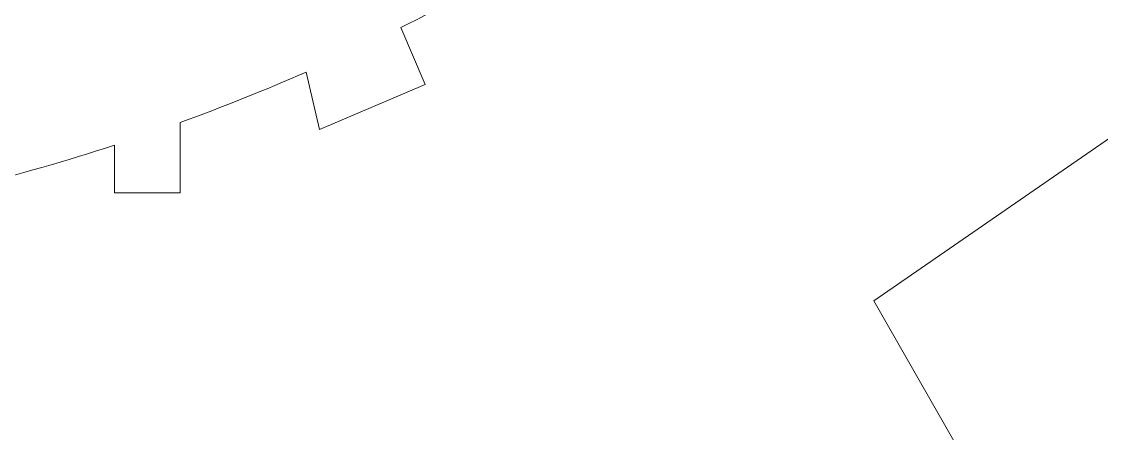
# Model space of a CAD drawing. Header units: inches. Extents: x 36 to 71.8, y 17.4 to 61.8.
# Drawn here: x 55.934 to 59.267, y 34.696 to 35.967 of the extents above; entities that cross this region are included whole.
import ezdxf

# ---------------------------------------------------------------- set-up
doc = ezdxf.new("R2010")
doc.units = ezdxf.units.IN
doc.header["$MEASUREMENT"] = 0
doc.layers.add('00_SOURCE_FROZEN', color=7, linetype='Continuous', lineweight=18)

msp = doc.modelspace()

# ---------------------------------------------------------------- linework, layer by layer
at = {"layer": '00_SOURCE_FROZEN'}
for points in [[(57.4962, 36.1619, -0.017305), (57.1045, 35.9487, -0.017305)], [(56.8117, 35.8113, -0.016254), (56.4229, 35.6554, -0.016254)], [(56.2206, 35.5856, -0.018166), (55.7705, 35.4566, -0.018166)]]:
    msp.add_lwpolyline(points, format="xyb", dxfattribs=at)
for points in [[(56.8117, 35.8113), (56.8528, 35.6336), (57.1795, 35.7726), (57.1045, 35.9487)], [(58.564, 35.1056), (59.0582, 34.2414), (60.235, 35.0586), (59.5701, 35.7993), (58.564, 35.1056)], [(56.2206, 35.5856), (56.2206, 35.4387), (56.4229, 35.4387), (56.4229, 35.6554)]]:
    msp.add_lwpolyline(points, dxfattribs=at)

doc.saveas('drawing.dxf')
